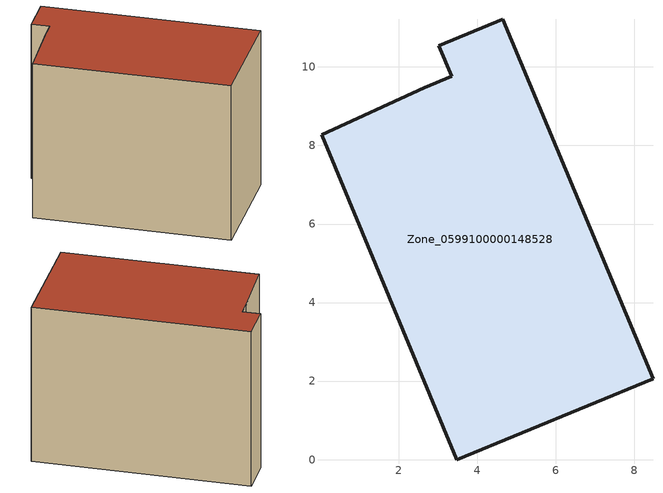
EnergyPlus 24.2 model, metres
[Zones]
Zone_0599100000148528
 floor ground (C_G): 0.04,8.28 2.66,9.47 3.35,9.76 3.03,10.54 4.66,11.21 8.48,2.06 3.48,0 z0
 wall outside (C_F): 8.48,2.06 4.66,11.21 3.03,10.54 3.35,9.76 2.66,9.47 0.04,8.28 3.48,0 8.48,2.06 z0:7.62
 roof outside (C_R): 2.66,9.47 0.04,8.28 3.48,0 8.48,2.06 4.66,11.21 3.03,10.54 3.35,9.76 z7.62
[BUILDING]
Pand.0599100000148528: North Axis=0; Terrain=City; Loads Convergence Tolerance Value=0.04; Temperature Convergence Tolerance Value=0.4; Solar Distribution=FullExterior; Maximum Number of Warmup Days=25; Minimum Number of Warmup Days=1
[Site:Location]
Rotterdam.The.Hague.AP_ZH_NLD Design_Conditions: Latitude=51.96; Longitude=4.45; Time Zone=1; Elevation=-4.5
[SITE:GROUNDTEMPERATURE:BUILDINGSURFACE]
18, 18, 18, 18, 18, 18, 18, 18, 18, 18, 18, 18
[MATERIAL] Thermal Absorptance=0.9; Solar Absorptance=0.7; Visible Absorptance=0.7
Name | Roughness | Thickness | Conductivity | Density | Specific Heat
G.TI.1975-1991 | MediumSmooth | 0.15 | 0.288461 | 540 | 1210
F.TI.1975-1991 | Rough | 0.3 | 0.230769 | 1920 | 840
R.TI.1975-1991 | MediumRough | 0.2 | 0.153846 | 1500 | 1000
[CONSTRUCTION]
C_G: G.TI.1975-1991
C_F: F.TI.1975-1991
C_R: R.TI.1975-1991
[ZONE]
Zone_0599100000148528: Type=1; Multiplier=1; Ceiling Height=Autocalculate; Volume=Autocalculate; Floor Area=autocalculate; Part of Total Floor Area=Yes
[ZONEINFILTRATION:DESIGNFLOWRATE]
Infil_Zone_0599100000148528: Zone or ZoneList or Space or SpaceList=Zone_0599100000148528; Schedule=AlwaysOn; Design Flow Rate Calculation Method=Flow/Area; Flow Rate per Floor Area=0.003; Constant Term Coefficient=1; Temperature Term Coefficient=0; Velocity Term Coefficient=0; Velocity Squared Term Coefficient=0
[HVACTEMPLATE:ZONE:IDEALLOADSAIRSYSTEM]
Zone_0599100000148528: Maximum Heating Supply Air Temperature=50; Minimum Cooling Supply Air Temperature=13; Maximum Heating Supply Air Humidity Ratio=0.0156; Minimum Cooling Supply Air Humidity Ratio=0.0077; Heating Limit=NoLimit; Cooling Limit=NoLimit; Dehumidification Control Type=ConstantSensibleHeatRatio; Cooling Sensible Heat Ratio=0.7; Dehumidification Setpoint=60; Humidification Control Type=None; Humidification Setpoint=30; Outdoor Air Method=None; Outdoor Air Flow Rate per Person=0.00944; Outdoor Air Flow Rate per Zone Floor Area=0; Outdoor Air Flow Rate per Zone=0; Demand Controlled Ventilation Type=None; Outdoor Air Economizer Type=NoEconomizer; Heat Recovery Type=None; Sensible Heat Recovery Effectiveness=0.7; Latent Heat Recovery Effectiveness=0.65
[ZONECONTROL:THERMOSTAT]
ThermostatControl_Zone_0599100000148528: Zone or ZoneList=Zone_0599100000148528; Control Type Schedule=DualSetpointControlType; Control 1=Thermostat_Zone_0599100000148528; Temperature Difference Between Cutout And Setpoint=0
[THERMOSTATSETPOINT:DUALSETPOINT]
Thermostat_Zone_0599100000148528: Heating Setpoint Temperature Schedule=HeatingSetpoint_Zone_0599100000148528; Cooling Setpoint Temperature Schedule=CoolingSetpoint_Zone_0599100000148528
[SCHEDULE:COMPACT]
HeatingSetpoint_Zone_0599100000148528: Through: 12/31, For: AllDays, Until: 24:00, 21
CoolingSetpoint_Zone_0599100000148528: Through: 12/31, For: AllDays, Until: 24:00, 24
DualSetpointControlType: Through: 12/31, For: AllDays, Until: 24:00, 4
AlwaysOn: Through: 12/31, For: AllDays, Until: 24:00, 1
